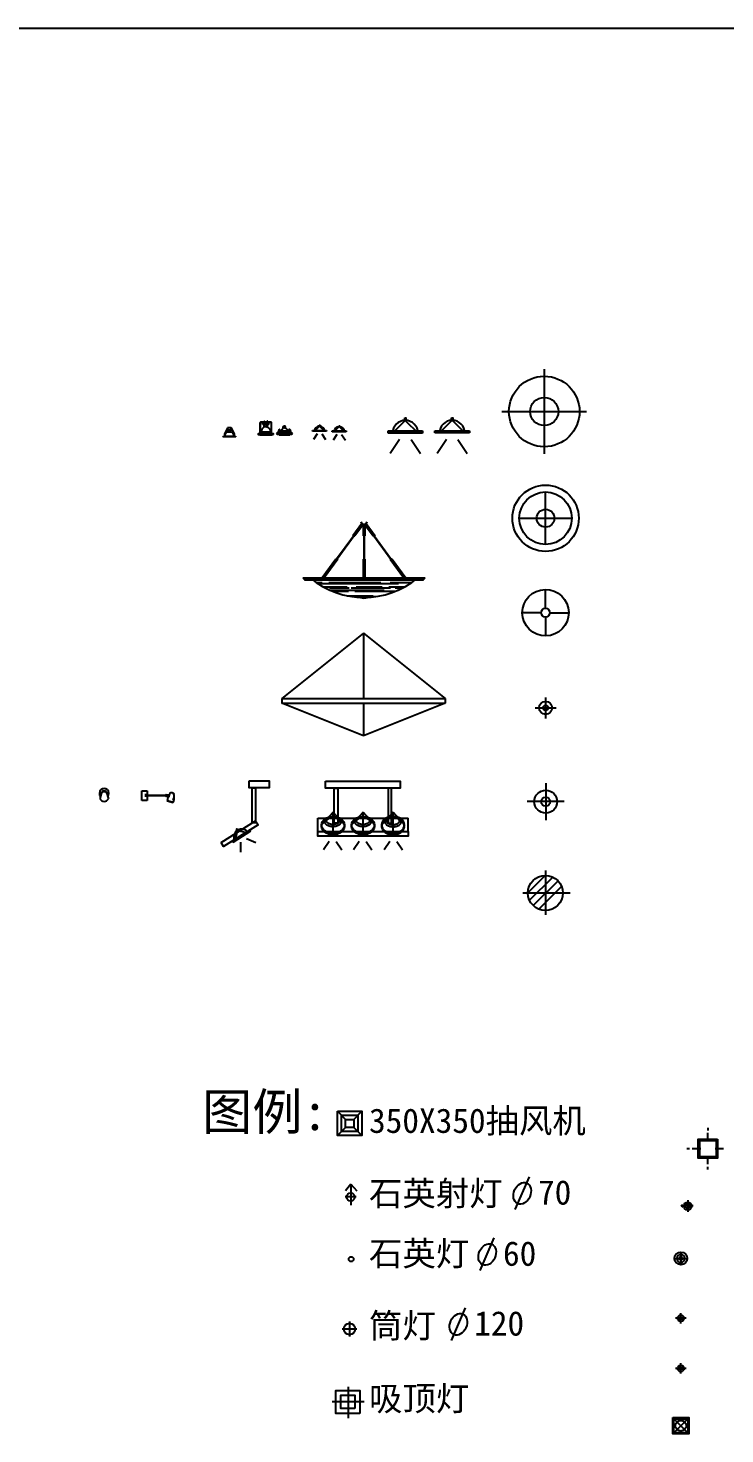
# Model space of a CAD drawing. Header units: millimetres. Extents: x 14385 to 129787, y 107826 to 186798.
# Drawn here: x 100498 to 104766, y 176143 to 184762 of the extents above; entities that cross this region are included whole.
import ezdxf

# ---------------------------------------------------------------- set-up
doc = ezdxf.new("R2010")
doc.units = ezdxf.units.MM
doc.header["$LTSCALE"] = 1000
doc.layers.add('RC-FIN', color=30, linetype='Continuous')
doc.styles.add('STO', font='')
doc.styles.get('STO').set_extended_font_data('SimSun')

# ---------------------------------------------------------------- blocks, each defined once
blk = doc.blocks.new('A$C0FA74CAD')
at = {"color": 1}
for p, q in [((0, 64), (129, 64)), ((64, 129), (64, 0))]:
    blk.add_line(p, q, dxfattribs=at)
for radius in [39.9, 15.9]:
    blk.add_circle((64, 64), radius, dxfattribs=at)
blk = doc.blocks.new('A$C3E7B1F09')
for p, q in [((0, 105), (209, 105)), ((105, 209), (105, 0))]:
    blk.add_line(p, q)
for radius in [64.8, 25.9]:
    blk.add_circle((105, 105), radius)
blk = doc.blocks.new('A$C13EF3433')
at = {"ltscale": 180}
for p, q in [((500.1, 630), (0, 230)), ((500.1, 630), (500, 230)), ((500.1, 630), (1000, 230)), ((0, 230), (1000, 230)), ((0, 230), (0, 200)), ((500, 0), (0, 200)), ((0, 200), (1000, 200)), ((1000, 200), (500, 0)), ((500, 200), (500, 0)), ((1000, 230), (1000, 200))]:
    blk.add_line(p, q, dxfattribs=at)

msp = doc.modelspace()

# ---------------------------------------------------------------- hatches: boundary and pattern name
at = {"layer": 'RC-FIN'}
h = msp.add_hatch(dxfattribs=at)
h.set_pattern_fill('AR-RROOF', color=256, scale=40, style=0)
h.set_pattern_definition([(0, (-204784.305, 114596.444), (88, 40), [600, -80, 200, -40]), (0, (-204731.105, 114616.444), (-40, 53.2), [120, -13.2, 240, -30]), (0, (-204764.305, 114630.444), (208, 26.8), [320, -56, 160, -40])])
h.paths.add_polyline_path([(102241.8, 181378.4, 0.341667), (102869.5, 181378.4)])
h = msp.add_hatch(dxfattribs=at)
h.set_pattern_fill('ANSI34', color=256, scale=315, style=0)
h.set_pattern_definition([(45, (1024089.2, 457834.03), (-167.053977, 167.053977), []), (45, (1024144.9, 457834.03), (-167.053977, 167.053977), []), (45, (1024200.58, 457834.03), (-167.053977, 167.053977), []), (45, (1024256.26, 457834.03), (-167.053977, 167.053977), [])])
edge = h.paths.add_edge_path()
edge.add_arc((103667, 179459.2), 107, 0, 360)

# ---------------------------------------------------------------- linework, layer by layer
at = {"color": 1}
msp.add_line((80368.9, 184762.2), (129786.9, 184762.2), dxfattribs=at)
at = {"layer": 'RC-FIN'}
for p, q in [((103659.9, 182670.8), (103659.9, 182152)), ((103400.5, 182411.4), (103919.3, 182411.4)), ((101719.8, 182311.9), (101700.4, 182275)), ((101741, 182311.9), (101760.4, 182275)), ((101918.3, 182342.4), (101918.3, 182274.4)), ((101919.9, 182342.4), (101919.9, 182274.4)), ((101986.7, 182345.6), (101921.5, 182345.6)), ((101986.7, 182344), (101921.5, 182344)), ((101936.3, 182332.6), (101936.3, 182344)), ((101936.3, 182343.4), (101972.2, 182343.4)), ((101972.2, 182342.7), (101936.3, 182342.7)), ((101936.3, 182333.4), (101961.5, 182333.4)), ((101972.2, 182332.6), (101936.3, 182332.6)), ((101941.7, 182349.5), (101948.2, 182349.5)), ((101941.7, 182349.5), (101941.7, 182345.6)), ((101943.3, 182351.7), (101946.5, 182351.7)), ((101943.3, 182351.7), (101943.3, 182345.6)), ((101946.5, 182350.7), (101943.3, 182350.7)), ((101944.8, 182316.5), (101944.8, 182330.7)), ((101963.6, 182330.7), (101944.8, 182330.7)), ((101946.5, 182351.7), (101946.5, 182345.6)), ((101948.2, 182349.5), (101948.2, 182345.6)), ((101949.5, 182332.6), (101949.5, 182330.7)), ((101951.3, 182332.6), (101951.3, 182330.7)), ((101957.1, 182332.6), (101957.1, 182330.7)), ((101957.3, 182342.7), (101957.3, 182340.8)), ((101957.3, 182340.8), (101972.2, 182340.8)), ((101959, 182332.6), (101959, 182330.7)), ((101966.6, 182349.5), (101960, 182349.5)), ((101960, 182349.5), (101960, 182345.6)), ((101961.5, 182335.7), (101972.2, 182335.7)), ((101961.5, 182335.7), (101961.5, 182332.6)), ((101961.7, 182351.7), (101961.7, 182345.6)), ((101964.9, 182351.7), (101961.7, 182351.7)), ((101961.7, 182350.7), (101964.9, 182350.7)), ((101963.6, 182316.4), (101963.6, 182330.7)), ((101964.9, 182351.7), (101964.9, 182345.6)), ((101966.6, 182349.5), (101966.6, 182345.6)), ((101972.2, 182332.6), (101972.2, 182344)), ((101988.3, 182274.4), (101988.3, 182342.4)), ((101989.9, 182274.4), (101989.9, 182342.4)), ((102061.4, 182318.7), (102075.5, 182318.7)), ((102061.4, 182309.5), (102061.4, 182318.7)), ((102075.5, 182309.5), (102075.5, 182318.7)), ((102251.5, 182289.9), (102283.1, 182321.6)), ((102283.1, 182321.6), (102314.8, 182289.9)), ((102372.3, 182286.8), (102404, 182318.5)), ((102404, 182318.5), (102435.6, 182286.8)), ((102730.8, 182279), (102808.7, 182356.9)), ((102808.7, 182356.9), (102886.6, 182279)), ((103017.8, 182279.7), (103095.7, 182357.6)), ((103095.7, 182357.6), (103173.6, 182279.7)), ((101690.4, 182260), (101690.4, 182258)), ((101690.4, 182258), (101700.4, 182258)), ((101700.4, 182275), (101700.4, 182258)), ((101700.4, 182260), (101760.4, 182260)), ((101700.4, 182258), (101760.4, 182258)), ((101738.9, 182296.5), (101721.9, 182296.5)), ((101721.9, 182296.5), (101721.9, 182285.7)), ((101721.9, 182286.9), (101738.9, 182286.9)), ((101724.6, 182299.7), (101724.6, 182296.5)), ((101726.6, 182299.7), (101726.6, 182296.5)), ((101734.2, 182299.7), (101734.2, 182296.5)), ((101736.2, 182299.7), (101736.2, 182296.5)), ((101738.9, 182285.7), (101738.9, 182296.5)), ((101760.4, 182275), (101760.4, 182258)), ((101760.4, 182258), (101770.4, 182258)), ((101770.4, 182260), (101770.4, 182258)), ((102117.5, 182278.6), (102019.4, 182278.6)), ((102025.8, 182272.2), (102111.1, 182272.2)), ((102032, 182283.3), (102032, 182278.6)), ((102100.9, 182290.6), (102036, 182290.6)), ((102036, 182290.6), (102036, 182281.1)), ((102036, 182281.1), (102100.9, 182281.1)), ((102036, 182272.2), (102036, 182268.8)), ((102036, 182268.8), (102100.9, 182268.8)), ((102100.9, 182281.1), (102100.9, 182290.6)), ((102100.9, 182268.8), (102100.9, 182272.2)), ((102104.9, 182283.3), (102104.9, 182278.6)), ((102240.3, 182295.7), (102326, 182295.7)), ((102240.3, 182289.9), (102240.3, 182295.7)), ((102326, 182289.9), (102240.3, 182289.9)), ((102268.7, 182274), (102245.6, 182239.2)), ((102297.6, 182274), (102320.7, 182239.2)), ((102326, 182295.7), (102326, 182289.9)), ((102361.1, 182286.8), (102361.1, 182292.6)), ((102361.1, 182292.6), (102446.8, 182292.6)), ((102446.8, 182286.8), (102361.1, 182286.8)), ((102389.6, 182270.8), (102366.4, 182236.1)), ((102418.4, 182270.8), (102441.5, 182236.1)), ((102446.8, 182292.6), (102446.8, 182286.8)), ((102703.2, 182293.3), (102914.1, 182293.3)), ((102703.2, 182279), (102703.2, 182293.3)), ((102914.1, 182279), (102703.2, 182279)), ((102773.2, 182239.7), (102716.2, 182154.2)), ((102844.1, 182239.7), (102901.1, 182154.2)), ((102914.1, 182293.3), (102914.1, 182279)), ((102990.3, 182293.9), (103201.2, 182293.9)), ((102990.3, 182279.7), (102990.3, 182293.9)), ((103201.2, 182279.7), (102990.3, 182279.7)), ((103060.3, 182240.4), (103003.3, 182154.9)), ((103131.2, 182240.4), (103188.2, 182154.9)), ((103201.2, 182293.9), (103201.2, 182279.7)), ((103667.9, 181596.3), (103667.9, 181920.9)), ((102546.8, 181722), (102304.9, 181391.1)), ((102542.6, 181724.7), (102487.9, 181649.9)), ((102551.8, 181720.3), (102500.3, 181649.9)), ((102549.5, 181734.1), (102549.5, 181734.1)), ((102550.7, 181719.9), (102550.7, 181649.9)), ((102555.7, 181719.9), (102555.7, 181391.1)), ((102559.6, 181720.3), (102611, 181649.9)), ((102560.7, 181719.9), (102560.7, 181649.9)), ((102561.9, 181734.1), (102561.9, 181734.1)), ((102564.5, 181722), (102806.4, 181391.1)), ((102568.8, 181724.7), (102623.4, 181649.9)), ((103507, 181757.1), (103828.7, 181757.1)), ((102492.9, 181649.9), (102388.2, 181506.7)), ((102495.4, 181649.9), (102390.7, 181506.7)), ((102487.9, 181649.9), (102500.3, 181649.9)), ((102550.7, 181649.9), (102560.7, 181649.9)), ((102554.7, 181649.9), (102554.7, 181506.7)), ((102556.7, 181649.9), (102556.7, 181506.7)), ((102623.4, 181649.9), (102611, 181649.9)), ((102616, 181649.9), (102720.6, 181506.7)), ((102618.4, 181649.9), (102723.1, 181506.7)), ((102383.3, 181506.7), (102298.7, 181391.1)), ((102395.7, 181506.7), (102311.1, 181391.1)), ((102383.3, 181506.7), (102395.7, 181506.7)), ((102550.7, 181506.7), (102550.7, 181391.1)), ((102550.7, 181506.7), (102560.7, 181506.7)), ((102560.7, 181506.7), (102560.7, 181391.1)), ((102715.7, 181506.7), (102800.2, 181391.1)), ((102728.1, 181506.7), (102715.7, 181506.7)), ((102728.1, 181506.7), (102812.6, 181391.1)), ((102181.1, 181391.1), (102930.2, 181391.1)), ((102194.9, 181378.4), (102916.5, 181378.4)), ((103667.6, 181204.6), (103667.6, 181320.1)), ((102552.9, 181268.4), (102555.7, 181265.6)), ((102558.4, 181268.4), (102555.7, 181265.6)), ((103640.9, 181177.9), (103525.4, 181177.9)), ((103667.6, 181151.2), (103667.6, 181035.7)), ((103694.3, 181177.9), (103809.8, 181177.9)), ((103603.9, 180594.4), (103732.6, 180594.4)), ((103668.3, 180658.8), (103668.3, 180530.1)), ((100948.6, 180075.5), (100938.1, 180036.4)), ((100979.2, 180075.5), (100989.7, 180036.4)), ((101195.6, 180085.6), (101228.2, 180085.6)), ((101195.6, 180025.4), (101195.6, 180085.6)), ((101219.9, 180048.6), (101219.9, 180067)), ((101228.2, 180085.6), (101228.2, 180061.8)), ((103669.1, 180132.3), (103669.1, 179906.4)), ((101228.2, 180025.4), (101195.6, 180025.4)), ((101228.2, 180061.8), (101224.9, 180061.8)), ((101224.9, 180058.2), (101228, 180056.5)), ((101228.2, 180053.5), (101224.9, 180053.5)), ((101225, 180058.5), (101228.2, 180056.7)), ((101228.2, 180061.8), (101233.3, 180061.8)), ((101228.2, 180053.5), (101228.2, 180025.4)), ((101233.3, 180053.5), (101228.2, 180053.5)), ((101233.3, 180061.8), (101233.3, 180059.4)), ((101233.3, 180059.4), (101341.9, 180059.4)), ((101233.3, 180055.8), (101233.3, 180059.4)), ((101233.3, 180055.8), (101233.3, 180053.5)), ((101341.9, 180055.8), (101233.3, 180055.8)), ((101233.3, 180053.5), (101233.3, 180055.8)), ((101341.9, 180059.4), (101341.9, 180060.5)), ((101341.9, 180055.8), (101341.9, 180059.4)), ((101341.9, 180055.8), (101341.9, 180054.8)), ((101343.2, 180061.8), (101366.2, 180061.8)), ((101343.2, 180053.5), (101366.1, 180053.5)), ((101343.6, 180058.2), (101346.7, 180056.5)), ((101343.7, 180058.5), (101346.9, 180056.7)), ((101348.6, 180053.5), (101348.6, 180061.8)), ((101348.6, 180053.5), (101348.6, 180061.8)), ((101352.7, 180035.4), (101349.6, 180024.1)), ((101349.6, 180024.1), (101387.5, 180013.6)), ((101350.1, 180026.2), (101388, 180015.7)), ((101387.5, 180013.6), (101390.6, 180024.9)), ((103782.1, 180019.3), (103556.2, 180019.3)), ((102272.2, 179918.9), (102827.2, 179918.9)), ((102272.2, 179836.6), (102272.2, 179918.9)), ((102365.8, 179955.3), (102295.4, 179877)), ((102365.8, 179955.3), (102436.2, 179877)), ((102365.8, 179825.9), (102365.8, 179955.3)), ((102549.7, 179955.3), (102479.4, 179877)), ((102549.7, 179955.3), (102620.1, 179877)), ((102549.7, 179825.9), (102549.7, 179955.3)), ((102733.6, 179955.3), (102663.3, 179877)), ((102733.6, 179955.3), (102804, 179877)), ((102733.6, 179825.9), (102733.6, 179955.3)), ((102827.2, 179836.6), (102827.2, 179918.9)), ((101746.6, 179776.1), (101855.5, 179844.6)), ((101860.1, 179837.3), (101751.3, 179768.8)), ((101765.5, 179777.7), (101780.4, 179843.2)), ((101780.4, 179843.2), (101845.9, 179828.3)), ((101855.5, 179844.6), (101860.1, 179837.3)), ((101751.3, 179768.8), (101746.6, 179776.1)), ((101800.1, 179771.2), (101798.5, 179708.6)), ((101836.7, 179794.3), (101893.9, 179768.6)), ((102342.2, 179775.2), (102307.5, 179723)), ((102385.5, 179775.2), (102420.2, 179723)), ((102526.1, 179775.2), (102491.4, 179723)), ((102569.4, 179775.2), (102604.1, 179723)), ((102714, 179775.2), (102679.2, 179723)), ((102757.2, 179775.2), (102792, 179723)), ((103667, 179596.9), (103667, 179325.5)), ((103527.8, 179459.2), (103819.5, 179459.2)), ((102442.7, 178071.2), (102392.7, 178121.2)), ((102492.7, 178071.2), (102542.7, 178121.2)), ((102442.7, 178021.2), (102392.7, 177971.2)), ((102542.7, 177971.2), (102492.7, 178021.2)), ((104662.3, 178019.7), (104662.3, 178003.7)), ((104662.3, 177935.4), (104662.3, 177987.7)), ((104534.3, 177891.7), (104550.3, 177891.7)), ((104566.3, 177891.7), (104618.5, 177891.7)), ((104662.3, 177795.7), (104662.3, 177847.9)), ((104706, 177891.7), (104758.3, 177891.7)), ((104662.3, 177763.7), (104662.3, 177779.7)), ((102474.5, 177673.1), (102441.5, 177633.3)), ((102474.5, 177673.1), (102511.9, 177633.3)), ((102474.5, 177673.1), (102474.5, 177544.4)), ((103481.9, 177519), (103568.5, 177719.3)), ((102507.5, 177595.2), (102441, 177595.2)), ((104538.9, 177575.4), (104538.9, 177504.7)), ((104497.8, 177540), (104509.3, 177547.9)), ((104572.4, 177540), (104497.8, 177540)), ((104497.8, 177540), (104509.3, 177532.2)), ((103267.5, 177144), (103354, 177344.2)), ((103090.7, 176716), (103177.3, 176916.2)), ((104496.7, 176819), (104496.7, 176883.4)), ((102466.9, 176832), (102466.9, 176738.9)), ((104528.9, 176851.2), (104464.5, 176851.2)), ((102422.1, 176785.8), (102512.4, 176785.8)), ((102458.4, 176431.8), (102458.4, 176239.1)), ((102556.9, 176339.1), (102359.9, 176339.1)), ((104454.2, 176149.8), (104539.2, 176235.4)), ((104539.2, 176149.8), (104454.2, 176235.4))]:
    msp.add_line(p, q, dxfattribs=at)
for points in [[(101719.8, 182311.9), (101719.8, 182299.7), (101741, 182299.7), (101741, 182311.9)], [(102281.8, 182327.6), (102284.5, 182327.6), (102284.5, 182320.2), (102281.8, 182320.2)], [(102402.6, 182324.5), (102405.4, 182324.5), (102405.4, 182317.1), (102402.6, 182317.1)], [(102805.4, 182371.7), (102812.1, 182371.7), (102812.1, 182353.5), (102805.4, 182353.5)], [(103092.5, 182372.4), (103099.2, 182372.4), (103099.2, 182354.2), (103092.5, 182354.2)], [(101851.7, 180147.4), (101974.9, 180147.4), (101974.9, 180104.6), (101851.7, 180104.6)], [(101870.1, 180104.6), (101891, 180104.6), (101891, 179889.8), (101870.1, 179889.8)], [(102320.1, 180145.3), (102777.1, 180145.3), (102777.1, 180102.5), (102320.1, 180102.5)], [(102373.6, 180102.5), (102394.6, 180102.5), (102394.6, 179887.7), (102373.6, 179887.7)], [(102723.7, 180102.5), (102702.7, 180102.5), (102702.7, 179887.7), (102723.7, 179887.7)], [(101680.4, 179768.5), (101891, 179901.1), (101906.4, 179876.7), (101695.7, 179744.1)], [(101773.9, 179849.8), (101777.3, 179852), (101783.3, 179842.6), (101779.8, 179840.4)], [(102272.2, 179836.6), (102827.2, 179836.6), (102827.2, 179807.8), (102272.2, 179807.8)], [(102392.7, 178121.2), (102542.7, 178121.2), (102542.7, 177971.2), (102392.7, 177971.2)], [(102417.7, 178096.2), (102517.7, 178096.2), (102517.7, 177996.2), (102417.7, 177996.2)], [(102442.7, 178071.2), (102492.7, 178071.2), (102492.7, 178021.2), (102442.7, 178021.2)], [(104721.3, 177950.7), (104721.3, 177832.7), (104603.3, 177832.7), (104603.3, 177950.7)], [(104712.3, 177941.7), (104712.3, 177841.7), (104612.3, 177841.7), (104612.3, 177941.7)], [(102529.9, 176268.6), (102382.9, 176268.6), (102382.9, 176409.6), (102529.9, 176409.6)], [(102499.9, 176298.6), (102412.9, 176298.6), (102412.9, 176379.6), (102499.9, 176379.6)], [(104447, 176242.6), (104546.3, 176242.6), (104546.3, 176142.6), (104447, 176142.6)], [(104454.2, 176235.4), (104539.2, 176235.4), (104539.2, 176149.8), (104454.2, 176149.8)]]:
    msp.add_lwpolyline(points, close=True, dxfattribs=at)
for points in [[(101954.1, 182319, 0.197218), (101933.7, 182308.1, 0.208421), (101926.5, 182285.4)], [(101954.1, 182319, -0.197218), (101974.5, 182308.1, -0.208421), (101981.7, 182285.4)], [(102068.5, 182311.5, 0.22106), (102052.3, 182301.7, 0.179358), (102049.2, 182290.6)], [(102065.5, 182318.7), (102065.5, 182322.8, -1.012643), (102067, 182322.8), (102067, 182318.7)], [(102068.5, 182311.5, -0.22106), (102084.6, 182301.7, -0.179358), (102087.7, 182290.6)], [(102071.5, 182318.7), (102071.5, 182322.8, 1.012643), (102069.9, 182322.8), (102069.9, 182318.7)], [(101918.3, 182268.3), (101918.3, 182267.7, 0.242021), (101919.1, 182267.4), (101989.1, 182267.4, 0.349873), (101989.9, 182267.8), (101989.9, 182268.3)], [(102041, 182304.1), (102039.6, 182304.1, 0.264232), (102032, 182290.7), (102032, 182283.3, 0.448676), (102036, 182281.1, -0.297221), (102032.8, 182283.4), (102032.8, 182290.7)], [(102095.9, 182304.1), (102097.3, 182304.1, -0.264232), (102104.9, 182290.7), (102104.9, 182283.3, -0.448676), (102100.9, 182281.1, 0.297221), (102104.1, 182283.4), (102104.1, 182290.7)]]:
    msp.add_lwpolyline(points, format="xyb", dxfattribs=at)
for points in [[(102000.6, 182273.9), (102000.6, 182274.4), (101907.6, 182274.4), (101907.6, 182273.9)], [(101911.8, 182269.9), (101996.4, 182269.9)], [(101918.3, 182268.3), (101989.9, 182268.3)], [(101920.7, 182285.3), (101920.7, 182274.4)], [(101987.5, 182285.3), (101920.7, 182285.3)], [(101987.5, 182274.4), (101987.5, 182285.3)]]:
    msp.add_lwpolyline(points, dxfattribs=at)
for centre, radius in [((103659.9, 182411.4), 216.1), ((103659.9, 182411.4), 86.3), ((103667.9, 181757.1), 203.3), ((103667.9, 181757.1), 160.8), ((103667.9, 181757.1), 54.6), ((103668.3, 180594.4), 39.9), ((103668.3, 180594.4), 15.9), ((103669.1, 180019.3), 70), ((101226.6, 180057.6), 1.8), ((101345.3, 180057.6), 1.8), ((103669.1, 180019.3), 28), ((103667, 179459.2), 107), ((102474.5, 177595.2), 25), ((104538.9, 177539.5), 24.6), ((104538.9, 177539.5), 13.4), ((102477.1, 177214), 15), ((104496.7, 177218.5), 39.2), ((102466.9, 176785.8), 35), ((104496.7, 176851.2), 20), ((104496.7, 176851.2), 7.97), ((104496.7, 176192.6), 32.7)]:
    msp.add_circle(centre, radius, dxfattribs=at)
for centre, radius, start, end in [((101921.5, 182342.4), 3.2, 90, 180), ((101921.5, 182342.4), 1.6, 90, 180), ((101965.7, 182335.3), 1.28, 164.36338, 283.14866), ((101967.1, 182333.8), 1.12, 18.39404, 165.29754), ((101968.3, 182335.2), 1.05, 260.487, 27.40339), ((101986.7, 182342.4), 3.2, 0, 90), ((101986.7, 182342.4), 1.6, 0, 90), ((102283.1, 182289.9), 31.7, 0, 180), ((102404, 182286.8), 31.7, 0, 180), ((102808.7, 182279), 77.9, 0, 180), ((103095.7, 182279.7), 77.9, 0, 180), ((101730.4, 182256.7), 30.2, 106.3858, 173.7911), ((101730.4, 182256.7), 30.2, 6.2089, 73.6142), ((101910.8, 182273.2), 3.45, 159.78024, 286.3969), ((101918.5, 182272.4), 4.13, 216.82827, 266.77989), ((101989.7, 182272.4), 4.13, 273.22011, 323.17173), ((101997.4, 182273.2), 3.45, 253.6031, 20.21976), ((102029.7, 182282.5), 11.1, 200.89559, 249.10441), ((102047.7, 182290.8), 14.9, 116.64539, 180.1673), ((102089.2, 182290.8), 14.9, 359.8327, 63.35461), ((102107.2, 182282.5), 11.1, 290.89559, 339.10441), ((102555.7, 181740.4), 20.4, 198.41836, 341.58164), ((102555.7, 181784.1), 542.9, 226.38189, 228.35081), ((102555.7, 181784.1), 512.9, 230.02261, 309.97739), ((102555.7, 181784.1), 542.9, 311.64919, 313.61811), ((100963.9, 180071.3), 29.3, 317.74327, 222.25673), ((100963.9, 180069), 16.6, 7.11971, 172.88029), ((100963.9, 180050.4), 29.3, 58.60421, 121.39579), ((101225.8, 180067.7), 5.94, 187.05875, 261.19437), ((100963.9, 180050.4), 29.3, 208.4883, 331.5117), ((101225.9, 180047.4), 6.18, 99.93439, 168.21997), ((101343.2, 180060.5), 1.32, 90, 180), ((101343.2, 180054.8), 1.32, 180, 270), ((101805.7, 179803), 47.5, 32.18319, 212.18319)]:
    msp.add_arc(centre, radius, start, end, dxfattribs=at)
for centre, major_axis, ratio, start_param, end_param in [((102555.7, 181271.2), (20.7, 0), 0.138583, 2.9985, 6.426278), ((101970.7, 179857.8), (-619.8, 171.4), 0.6, -0.11483, -0.102447), ((101379.4, 180065.8), (-13.2, 3.6), 0.6, 3.331979, 6.117639), ((100983.9, 180123.5), (-403.7, 111.7), 0.6, 3.195019, 3.347644), ((101970.7, 179857.8), (-619.8, 171.4), 0.6, -0.089434, -0.016551)]:
    msp.add_ellipse(centre, major_axis=major_axis, ratio=ratio, start_param=start_param, end_param=end_param, dxfattribs=at)
for centre, major_axis, ratio in [((103667.6, 181177.9), (-1.8, 142.2), 1), ((103667.6, 181177.9), (-18.9, 18.9), 1), ((102365.8, 179877), (-70.4, 0), 0.727008), ((102365.8, 179867.8), (-70.4, 0), 0.727008), ((102549.7, 179877), (-70.4, 0), 0.727008), ((102549.7, 179867.8), (-70.4, 0), 0.727008), ((103524.9, 177617.5), (-27.9, -62.8), 0.739145), ((103310.5, 177242.4), (-27.9, -62.8), 0.739145), ((103133.8, 176814.4), (-27.9, -62.8), 0.739145)]:
    msp.add_ellipse(centre, major_axis=major_axis, ratio=ratio, dxfattribs=at)
at = {"layer": 'RC-FIN', "extrusion": (0, 0, -1)}
for centre, major_axis, start_param, end_param in [((101141.2, 180139), (-226.9, 62.7), 3.215577, 3.251124), ((101381.9, 180064.4), (-6.85, 1.9), 1.65852, 2.704919), ((101383.8, 180066.5), (-5.13, 1.42), 1.714609, 3.360201), ((101379.1, 180033.4), (-9.79, 2.71), 1.65852, 2.704919), ((101381.8, 180036.4), (-7.33, 2.03), 1.714609, 3.360201)]:
    msp.add_ellipse(centre, major_axis=major_axis, ratio=0.6, start_param=start_param, end_param=end_param, dxfattribs=at)
for centre in [(102733.6, 179877), (102733.6, 179867.8)]:
    msp.add_ellipse(centre, major_axis=(70.4, 0), ratio=0.727008, dxfattribs=at)
at = {"layer": 'RC-FIN'}
for points, knots in [([(102315.4, 179896.5), (102315.4, 179895.3), (102315.6, 179894.1), (102316.1, 179891.8), (102316.4, 179890.5), (102317.5, 179888), (102318.2, 179886.7), (102319.9, 179884.1), (102320.9, 179882.8), (102323.4, 179880.1), (102324.8, 179878.8), (102328, 179876.3), (102329.8, 179875.1), (102333.7, 179872.8), (102335.8, 179871.7), (102341.3, 179869.4), (102344.7, 179868.3), (102351.9, 179866.5), (102355.7, 179865.9), (102363.4, 179865.3), (102367.3, 179865.3), (102375.1, 179865.8), (102378.9, 179866.4), (102386.1, 179868), (102389.6, 179869.1), (102396, 179871.8), (102399, 179873.3), (102404.2, 179876.6), (102406.4, 179878.4), (102409.8, 179881.8), (102411.1, 179883.4), (102413.3, 179886.4), (102414.1, 179887.9), (102415.3, 179890.8), (102415.7, 179892.2), (102416.1, 179895), (102416.2, 179896.3), (102416, 179899.1), (102415.8, 179900.5), (102414.9, 179903.3), (102414.2, 179904.8), (102412.5, 179907.8), (102411.4, 179909.3), (102408.7, 179912.4), (102407.1, 179913.9), (102403.4, 179916.8), (102401.3, 179918.3), (102396.7, 179920.9), (102394.1, 179922), (102388.7, 179924.1), (102385.8, 179925), (102379.8, 179926.4), (102376.7, 179926.9), (102370.4, 179927.6), (102367.1, 179927.7), (102360.7, 179927.5), (102357.5, 179927.3), (102351.3, 179926.3), (102348.3, 179925.6), (102342.5, 179924), (102339.7, 179923), (102334.6, 179920.7), (102332.2, 179919.4), (102327.9, 179916.6), (102326, 179915.2), (102322.7, 179912.1), (102321.2, 179910.6), (102318.9, 179907.5), (102318, 179906), (102316.6, 179903.1), (102316.2, 179901.6), (102315.6, 179899), (102315.4, 179897.7), (102315.4, 179896.5)], [0, 0, 0, 0, 0.148762, 0.148762, 0.297525, 0.297525, 0.446287, 0.446287, 0.59505, 0.59505, 0.743812, 0.743812, 0.892574, 0.892574, 1.041337, 1.041337, 1.250137, 1.250137, 1.458938, 1.458938, 1.667738, 1.667738, 1.876539, 1.876539, 2.085339, 2.085339, 2.29414, 2.29414, 2.50294, 2.50294, 2.675464, 2.675464, 2.847988, 2.847988, 3.020512, 3.020512, 3.193036, 3.193036, 3.36556, 3.36556, 3.538083, 3.538083, 3.710607, 3.710607, 3.883131, 3.883131, 4.055655, 4.055655, 4.228179, 4.228179, 4.400703, 4.400703, 4.573226, 4.573226, 4.74575, 4.74575, 4.918274, 4.918274, 5.090798, 5.090798, 5.263322, 5.263322, 5.435846, 5.435846, 5.60837, 5.60837, 5.780893, 5.780893, 5.953417, 5.953417, 6.125941, 6.125941, 6.283185, 6.283185, 6.283185, 6.283185]), ([(102325.4, 179900.2), (102325.4, 179899.8), (102325.5, 179899.5), (102325.6, 179898.9), (102325.6, 179898.6), (102325.8, 179897.9), (102325.9, 179897.5), (102326.3, 179896.4), (102326.7, 179895.6), (102327.8, 179894.1), (102328.3, 179893.4), (102329.5, 179891.9), (102330.3, 179891.2), (102331.9, 179889.6), (102332.9, 179888.9), (102335, 179887.3), (102336.2, 179886.6), (102338.8, 179885.1), (102340.2, 179884.4), (102343.5, 179883), (102345.5, 179882.3), (102349.6, 179881), (102351.8, 179880.5), (102356.3, 179879.7), (102358.6, 179879.4), (102363.3, 179879.1), (102365.7, 179879), (102370.4, 179879.2), (102372.7, 179879.4), (102376.8, 179879.9), (102378.7, 179880.3), (102382.7, 179881.2), (102384.9, 179881.9), (102388.7, 179883.3), (102390.5, 179884), (102393.6, 179885.6), (102395.1, 179886.4), (102397.7, 179888.1), (102398.9, 179889), (102402, 179891.6), (102403.4, 179893.3), (102404.7, 179895.3), (102404.9, 179895.8), (102405.4, 179896.8), (102405.6, 179897.2), (102405.9, 179898.1), (102406, 179898.4), (102406.1, 179899), (102406.1, 179899.2), (102406.1, 179899.6), (102406.1, 179899.8), (102406.2, 179900.2), (102406.2, 179900.4), (102406.1, 179900.9), (102406.1, 179901.2), (102406, 179901.8), (102405.9, 179902.1), (102405.6, 179903.1), (102405.3, 179903.9), (102404.5, 179905.3), (102404.2, 179905.8), (102403.4, 179906.9), (102403, 179907.5), (102401.9, 179908.6), (102401.3, 179909.2), (102399.7, 179910.7), (102398.6, 179911.6), (102396.3, 179913.2), (102395.2, 179913.9), (102392.7, 179915.3), (102391.4, 179915.9), (102388.3, 179917.3), (102386.5, 179918), (102382.6, 179919.2), (102380.6, 179919.7), (102376.4, 179920.5), (102374.2, 179920.9), (102369.8, 179921.3), (102367.6, 179921.4), (102362.1, 179921.3), (102358.8, 179921.1), (102353.3, 179920.2), (102351.1, 179919.7), (102346.9, 179918.6), (102344.9, 179917.9), (102341.1, 179916.4), (102339.4, 179915.6), (102336.2, 179913.8), (102334.7, 179912.9), (102332.5, 179911.3), (102331.7, 179910.6), (102330.2, 179909.2), (102329.6, 179908.5), (102328, 179906.7), (102327.2, 179905.6), (102326.4, 179904.1), (102326.2, 179903.6), (102325.9, 179902.7), (102325.8, 179902.4), (102325.6, 179901.8), (102325.6, 179901.6), (102325.5, 179901.1), (102325.5, 179900.9), (102325.4, 179900.5), (102325.4, 179900.3), (102325.4, 179900.2)], [0, 0, 0, 0, 0.104335, 0.104335, 0.184721, 0.184721, 0.277244, 0.277244, 0.441005, 0.441005, 0.559357, 0.559357, 0.677708, 0.677708, 0.796059, 0.796059, 0.91441, 0.91441, 1.032761, 1.032761, 1.178861, 1.178861, 1.324961, 1.324961, 1.47106, 1.47106, 1.61716, 1.61716, 1.761891, 1.761891, 1.879953, 1.879953, 2.031971, 2.031971, 2.167475, 2.167475, 2.302979, 2.302979, 2.438483, 2.438483, 2.704837, 2.704837, 2.80426, 2.80426, 2.904154, 2.904154, 3.004047, 3.004047, 3.06044, 3.06044, 3.116833, 3.116833, 3.184502, 3.184502, 3.266323, 3.266323, 3.348144, 3.348144, 3.530126, 3.530126, 3.62347, 3.62347, 3.716813, 3.716813, 3.810157, 3.810157, 3.947234, 3.947234, 4.05955, 4.05955, 4.171867, 4.171867, 4.309201, 4.309201, 4.446536, 4.446536, 4.58387, 4.58387, 4.721204, 4.721204, 4.924543, 4.924543, 5.070903, 5.070903, 5.215871, 5.215871, 5.360839, 5.360839, 5.505806, 5.505806, 5.61158, 5.61158, 5.717354, 5.717354, 5.906879, 5.906879, 6.016458, 6.016458, 6.104724, 6.104724, 6.172264, 6.172264, 6.239804, 6.239804, 6.283185, 6.283185, 6.283185, 6.283185]), ([(102499.4, 179896.5), (102499.4, 179895.3), (102499.5, 179894.1), (102500, 179891.8), (102500.3, 179890.5), (102501.4, 179888), (102502.1, 179886.7), (102503.8, 179884.1), (102504.9, 179882.8), (102507.3, 179880.1), (102508.7, 179878.8), (102511.9, 179876.3), (102513.7, 179875.1), (102517.6, 179872.8), (102519.8, 179871.7), (102525.2, 179869.4), (102528.6, 179868.3), (102535.8, 179866.5), (102539.6, 179865.9), (102547.3, 179865.3), (102551.3, 179865.3), (102559, 179865.8), (102562.8, 179866.4), (102570.1, 179868), (102573.5, 179869.1), (102579.9, 179871.8), (102582.9, 179873.3), (102588.1, 179876.6), (102590.3, 179878.4), (102593.8, 179881.8), (102595.1, 179883.4), (102597.2, 179886.4), (102598, 179887.9), (102599.2, 179890.8), (102599.6, 179892.2), (102600.1, 179895), (102600.1, 179896.3), (102599.9, 179899.1), (102599.7, 179900.5), (102598.8, 179903.3), (102598.1, 179904.8), (102596.4, 179907.8), (102595.3, 179909.3), (102592.6, 179912.4), (102591, 179913.9), (102587.3, 179916.8), (102585.2, 179918.3), (102580.6, 179920.9), (102578, 179922), (102572.6, 179924.1), (102569.7, 179925), (102563.7, 179926.4), (102560.6, 179926.9), (102554.3, 179927.6), (102551.1, 179927.7), (102544.6, 179927.5), (102541.5, 179927.3), (102535.2, 179926.3), (102532.2, 179925.6), (102526.4, 179924), (102523.6, 179923), (102518.5, 179920.7), (102516.1, 179919.4), (102511.8, 179916.6), (102509.9, 179915.2), (102506.6, 179912.1), (102505.2, 179910.6), (102502.8, 179907.5), (102501.9, 179906), (102500.5, 179903.1), (102500.1, 179901.6), (102499.5, 179899), (102499.4, 179897.7), (102499.4, 179896.5)], [0, 0, 0, 0, 0.148762, 0.148762, 0.297525, 0.297525, 0.446287, 0.446287, 0.59505, 0.59505, 0.743812, 0.743812, 0.892574, 0.892574, 1.041337, 1.041337, 1.250137, 1.250137, 1.458938, 1.458938, 1.667738, 1.667738, 1.876539, 1.876539, 2.085339, 2.085339, 2.29414, 2.29414, 2.50294, 2.50294, 2.675464, 2.675464, 2.847988, 2.847988, 3.020512, 3.020512, 3.193036, 3.193036, 3.36556, 3.36556, 3.538083, 3.538083, 3.710607, 3.710607, 3.883131, 3.883131, 4.055655, 4.055655, 4.228179, 4.228179, 4.400703, 4.400703, 4.573226, 4.573226, 4.74575, 4.74575, 4.918274, 4.918274, 5.090798, 5.090798, 5.263322, 5.263322, 5.435846, 5.435846, 5.60837, 5.60837, 5.780893, 5.780893, 5.953417, 5.953417, 6.125941, 6.125941, 6.283185, 6.283185, 6.283185, 6.283185]), ([(102509.4, 179900.2), (102509.4, 179899.8), (102509.4, 179899.5), (102509.5, 179898.9), (102509.5, 179898.6), (102509.7, 179897.9), (102509.8, 179897.5), (102510.3, 179896.4), (102510.7, 179895.6), (102511.7, 179894.1), (102512.2, 179893.4), (102513.4, 179891.9), (102514.2, 179891.2), (102515.9, 179889.6), (102516.8, 179888.9), (102519, 179887.3), (102520.1, 179886.6), (102522.7, 179885.1), (102524.1, 179884.4), (102527.4, 179883), (102529.4, 179882.3), (102533.5, 179881), (102535.7, 179880.5), (102540.2, 179879.7), (102542.5, 179879.4), (102547.2, 179879.1), (102549.6, 179879), (102554.3, 179879.2), (102556.6, 179879.4), (102560.8, 179879.9), (102562.6, 179880.3), (102566.6, 179881.2), (102568.8, 179881.9), (102572.7, 179883.3), (102574.4, 179884), (102577.6, 179885.6), (102579, 179886.4), (102581.7, 179888.1), (102582.8, 179889), (102585.9, 179891.6), (102587.3, 179893.3), (102588.6, 179895.3), (102588.9, 179895.8), (102589.3, 179896.8), (102589.5, 179897.2), (102589.8, 179898.1), (102589.9, 179898.4), (102590, 179899), (102590, 179899.2), (102590, 179899.6), (102590.1, 179899.8), (102590.1, 179900.2), (102590.1, 179900.4), (102590, 179900.9), (102590, 179901.2), (102589.9, 179901.8), (102589.8, 179902.1), (102589.5, 179903.1), (102589.2, 179903.9), (102588.4, 179905.3), (102588.1, 179905.8), (102587.3, 179906.9), (102586.9, 179907.5), (102585.8, 179908.6), (102585.3, 179909.2), (102583.6, 179910.7), (102582.5, 179911.6), (102580.2, 179913.2), (102579.1, 179913.9), (102576.6, 179915.3), (102575.3, 179915.9), (102572.2, 179917.3), (102570.4, 179918), (102566.5, 179919.2), (102564.5, 179919.7), (102560.3, 179920.5), (102558.1, 179920.9), (102553.7, 179921.3), (102551.5, 179921.4), (102546, 179921.3), (102542.7, 179921.1), (102537.3, 179920.2), (102535, 179919.7), (102530.8, 179918.6), (102528.8, 179917.9), (102525, 179916.4), (102523.3, 179915.6), (102520.1, 179913.8), (102518.7, 179912.9), (102516.5, 179911.3), (102515.6, 179910.6), (102514.1, 179909.2), (102513.5, 179908.5), (102511.9, 179906.7), (102511.2, 179905.6), (102510.3, 179904.1), (102510.1, 179903.6), (102509.8, 179902.7), (102509.7, 179902.4), (102509.5, 179901.8), (102509.5, 179901.6), (102509.4, 179901.1), (102509.4, 179900.9), (102509.4, 179900.5), (102509.4, 179900.3), (102509.4, 179900.2)], [0, 0, 0, 0, 0.104335, 0.104335, 0.184721, 0.184721, 0.277244, 0.277244, 0.441005, 0.441005, 0.559357, 0.559357, 0.677708, 0.677708, 0.796059, 0.796059, 0.91441, 0.91441, 1.032761, 1.032761, 1.178861, 1.178861, 1.324961, 1.324961, 1.47106, 1.47106, 1.61716, 1.61716, 1.761891, 1.761891, 1.879953, 1.879953, 2.031971, 2.031971, 2.167475, 2.167475, 2.302979, 2.302979, 2.438483, 2.438483, 2.704837, 2.704837, 2.80426, 2.80426, 2.904154, 2.904154, 3.004047, 3.004047, 3.06044, 3.06044, 3.116833, 3.116833, 3.184502, 3.184502, 3.266323, 3.266323, 3.348144, 3.348144, 3.530126, 3.530126, 3.62347, 3.62347, 3.716813, 3.716813, 3.810157, 3.810157, 3.947234, 3.947234, 4.05955, 4.05955, 4.171867, 4.171867, 4.309201, 4.309201, 4.446536, 4.446536, 4.58387, 4.58387, 4.721204, 4.721204, 4.924543, 4.924543, 5.070903, 5.070903, 5.215871, 5.215871, 5.360839, 5.360839, 5.505806, 5.505806, 5.61158, 5.61158, 5.717354, 5.717354, 5.906879, 5.906879, 6.016458, 6.016458, 6.104724, 6.104724, 6.172264, 6.172264, 6.239804, 6.239804, 6.283185, 6.283185, 6.283185, 6.283185]), ([(102784, 179896.5), (102784, 179895.3), (102783.9, 179894.1), (102783.4, 179891.8), (102783, 179890.5), (102781.9, 179888), (102781.3, 179886.7), (102779.5, 179884.1), (102778.5, 179882.8), (102776, 179880.1), (102774.6, 179878.8), (102771.4, 179876.3), (102769.6, 179875.1), (102765.7, 179872.8), (102763.6, 179871.7), (102758.2, 179869.4), (102754.7, 179868.3), (102747.5, 179866.5), (102743.7, 179865.9), (102736, 179865.3), (102732.1, 179865.3), (102724.4, 179865.8), (102720.6, 179866.4), (102713.3, 179868), (102709.8, 179869.1), (102703.4, 179871.8), (102700.5, 179873.3), (102695.3, 179876.6), (102693, 179878.4), (102689.6, 179881.8), (102688.3, 179883.4), (102686.2, 179886.4), (102685.4, 179887.9), (102684.1, 179890.8), (102683.7, 179892.2), (102683.3, 179895), (102683.2, 179896.3), (102683.4, 179899.1), (102683.7, 179900.5), (102684.6, 179903.3), (102685.2, 179904.8), (102686.9, 179907.8), (102688, 179909.3), (102690.7, 179912.4), (102692.3, 179913.9), (102696, 179916.8), (102698.1, 179918.3), (102702.8, 179920.9), (102705.3, 179922), (102710.7, 179924.1), (102713.6, 179925), (102719.6, 179926.4), (102722.7, 179926.9), (102729.1, 179927.6), (102732.3, 179927.7), (102738.7, 179927.5), (102741.9, 179927.3), (102748.1, 179926.3), (102751.2, 179925.6), (102757, 179924), (102759.7, 179923), (102764.9, 179920.7), (102767.3, 179919.4), (102771.5, 179916.6), (102773.5, 179915.2), (102776.8, 179912.1), (102778.2, 179910.6), (102780.5, 179907.5), (102781.4, 179906), (102782.8, 179903.1), (102783.3, 179901.6), (102783.9, 179899), (102784, 179897.7), (102784, 179896.5)], [0, 0, 0, 0, 0.148762, 0.148762, 0.297525, 0.297525, 0.446287, 0.446287, 0.59505, 0.59505, 0.743812, 0.743812, 0.892574, 0.892574, 1.041337, 1.041337, 1.250137, 1.250137, 1.458938, 1.458938, 1.667738, 1.667738, 1.876539, 1.876539, 2.085339, 2.085339, 2.29414, 2.29414, 2.50294, 2.50294, 2.675464, 2.675464, 2.847988, 2.847988, 3.020512, 3.020512, 3.193036, 3.193036, 3.36556, 3.36556, 3.538083, 3.538083, 3.710607, 3.710607, 3.883131, 3.883131, 4.055655, 4.055655, 4.228179, 4.228179, 4.400703, 4.400703, 4.573226, 4.573226, 4.74575, 4.74575, 4.918274, 4.918274, 5.090798, 5.090798, 5.263322, 5.263322, 5.435846, 5.435846, 5.60837, 5.60837, 5.780893, 5.780893, 5.953417, 5.953417, 6.125941, 6.125941, 6.283185, 6.283185, 6.283185, 6.283185]), ([(102774, 179900.2), (102774, 179899.8), (102774, 179899.5), (102773.9, 179898.9), (102773.8, 179898.6), (102773.6, 179897.9), (102773.5, 179897.5), (102773.1, 179896.4), (102772.7, 179895.6), (102771.7, 179894.1), (102771.2, 179893.4), (102769.9, 179891.9), (102769.2, 179891.2), (102767.5, 179889.6), (102766.5, 179888.9), (102764.4, 179887.3), (102763.2, 179886.6), (102760.6, 179885.1), (102759.2, 179884.4), (102755.9, 179883), (102753.9, 179882.3), (102749.8, 179881), (102747.6, 179880.5), (102743.1, 179879.7), (102740.8, 179879.4), (102736.1, 179879.1), (102733.7, 179879), (102729, 179879.2), (102726.7, 179879.4), (102722.6, 179879.9), (102720.8, 179880.3), (102716.7, 179881.2), (102714.6, 179881.9), (102710.7, 179883.3), (102709, 179884), (102705.8, 179885.6), (102704.3, 179886.4), (102701.7, 179888.1), (102700.5, 179889), (102697.5, 179891.6), (102696.1, 179893.3), (102694.8, 179895.3), (102694.5, 179895.8), (102694, 179896.8), (102693.8, 179897.2), (102693.6, 179898.1), (102693.5, 179898.4), (102693.4, 179899), (102693.3, 179899.2), (102693.3, 179899.6), (102693.3, 179899.8), (102693.3, 179900.2), (102693.3, 179900.4), (102693.3, 179900.9), (102693.3, 179901.2), (102693.4, 179901.8), (102693.5, 179902.1), (102693.8, 179903.1), (102694.1, 179903.9), (102694.9, 179905.3), (102695.3, 179905.8), (102696, 179906.9), (102696.5, 179907.5), (102697.5, 179908.6), (102698.1, 179909.2), (102699.7, 179910.7), (102700.8, 179911.6), (102703.1, 179913.2), (102704.2, 179913.9), (102706.7, 179915.3), (102708, 179915.9), (102711.1, 179917.3), (102713, 179918), (102716.8, 179919.2), (102718.9, 179919.7), (102723.1, 179920.5), (102725.2, 179920.9), (102729.6, 179921.3), (102731.8, 179921.4), (102737.3, 179921.3), (102740.6, 179921.1), (102746.1, 179920.2), (102748.3, 179919.7), (102752.5, 179918.6), (102754.5, 179917.9), (102758.3, 179916.4), (102760.1, 179915.6), (102763.2, 179913.8), (102764.7, 179912.9), (102766.9, 179911.3), (102767.7, 179910.6), (102769.2, 179909.2), (102769.9, 179908.5), (102771.5, 179906.7), (102772.2, 179905.6), (102773, 179904.1), (102773.2, 179903.6), (102773.6, 179902.7), (102773.7, 179902.4), (102773.8, 179901.8), (102773.9, 179901.6), (102773.9, 179901.1), (102774, 179900.9), (102774, 179900.5), (102774, 179900.3), (102774, 179900.2)], [0, 0, 0, 0, 0.104335, 0.104335, 0.184721, 0.184721, 0.277244, 0.277244, 0.441005, 0.441005, 0.559357, 0.559357, 0.677708, 0.677708, 0.796059, 0.796059, 0.91441, 0.91441, 1.032761, 1.032761, 1.178861, 1.178861, 1.324961, 1.324961, 1.47106, 1.47106, 1.61716, 1.61716, 1.761891, 1.761891, 1.879953, 1.879953, 2.031971, 2.031971, 2.167475, 2.167475, 2.302979, 2.302979, 2.438483, 2.438483, 2.704837, 2.704837, 2.80426, 2.80426, 2.904154, 2.904154, 3.004047, 3.004047, 3.06044, 3.06044, 3.116833, 3.116833, 3.184502, 3.184502, 3.266323, 3.266323, 3.348144, 3.348144, 3.530126, 3.530126, 3.62347, 3.62347, 3.716813, 3.716813, 3.810157, 3.810157, 3.947234, 3.947234, 4.05955, 4.05955, 4.171867, 4.171867, 4.309201, 4.309201, 4.446536, 4.446536, 4.58387, 4.58387, 4.721204, 4.721204, 4.924543, 4.924543, 5.070903, 5.070903, 5.215871, 5.215871, 5.360839, 5.360839, 5.505806, 5.505806, 5.61158, 5.61158, 5.717354, 5.717354, 5.906879, 5.906879, 6.016458, 6.016458, 6.104724, 6.104724, 6.172264, 6.172264, 6.239804, 6.239804, 6.283185, 6.283185, 6.283185, 6.283185])]:
    msp.add_open_spline(points, degree=3, knots=knots, dxfattribs=at)

# ---------------------------------------------------------------- block references
msp.add_blockref('A$C13EF3433', (102052.5, 180422.4), dxfattribs=at)
at = {"layer": 'RC-FIN', "extrusion": (0, 0, -1), "xscale": 0.375, "yscale": 0.375, "zscale": -0.375, "rotation": 270}
msp.add_blockref('A$C3E7B1F09', (-104535.9, 177257.7), dxfattribs=at)
at = {"layer": 'RC-FIN', "xscale": 0.5, "yscale": 0.5, "zscale": 0.5, "rotation": 180}
msp.add_blockref('A$C0FA74CAD', (104528.9, 176576.4), dxfattribs=at)

# ---------------------------------------------------------------- texts
at = {"layer": 'RC-FIN', "style": 'STO'}
for s, height, p in [('图例:', 225, (101564.6, 178005.2)), ('350X350抽风机', 150, (102586.4, 177988)), ('石英射灯', 150, (102586.4, 177542.4)), ('70', 150, (103621.6, 177548.3)), ('石英灯', 150, (102586.4, 177173.3)), ('60', 150, (103407.2, 177173.3)), ('筒灯', 150, (102586.4, 176731)), ('120', 150, (103230.5, 176745.3)), ('吸顶灯', 150, (102586.4, 176284.7))]:
    msp.add_text(s, height=height, dxfattribs=at).set_placement(p)

doc.saveas('drawing.dxf')
